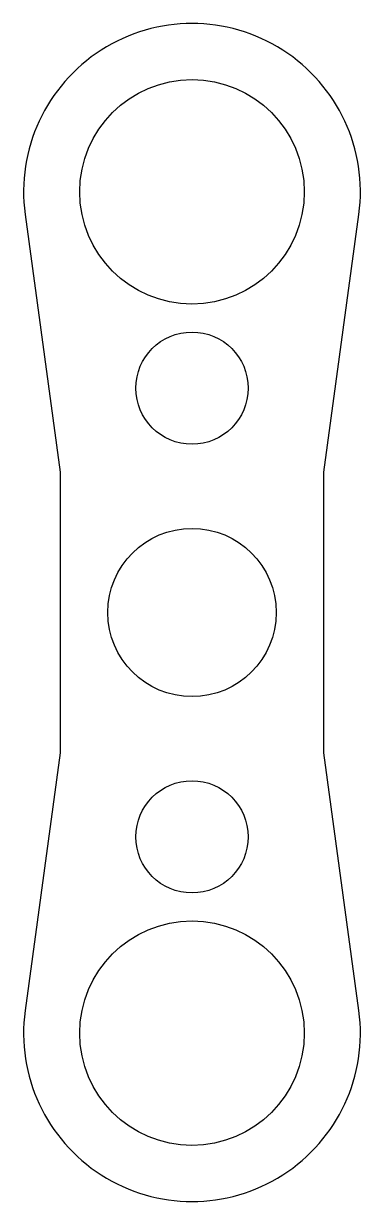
# Model space of a CAD drawing. Header units: metres. Extents: x -30 to 30, y -80 to 130.
import ezdxf

# ---------------------------------------------------------------- set-up
doc = ezdxf.new("R2010")
doc.units = ezdxf.units.M

msp = doc.modelspace()

# ---------------------------------------------------------------- linework, layer by layer
at = {"layer": 'PARAMETRIX'}
for p, q in [((-29.7284, 95.9724), (-23.5, 50)), ((23.5, 50), (29.7284, 95.9724)), ((-23.5, 50), (-23.5, 0)), ((23.5, 0), (23.5, 50)), ((-23.5, 0), (-29.7284, -45.9724)), ((29.7284, -45.9724), (23.5, 0))]:
    msp.add_line(p, q, dxfattribs=at)
for centre, radius in [((0, 100), 20), ((0, 65), 10), ((0, 25), 15), ((0, -15), 10), ((0, -50), 20)]:
    msp.add_circle(centre, radius, dxfattribs=at)
for centre, start, end in [((0, 100), 352.2845, 187.7155), ((0, -50), 172.2845, 7.7155)]:
    msp.add_arc(centre, 30, start, end, dxfattribs=at)

doc.saveas('drawing.dxf')
